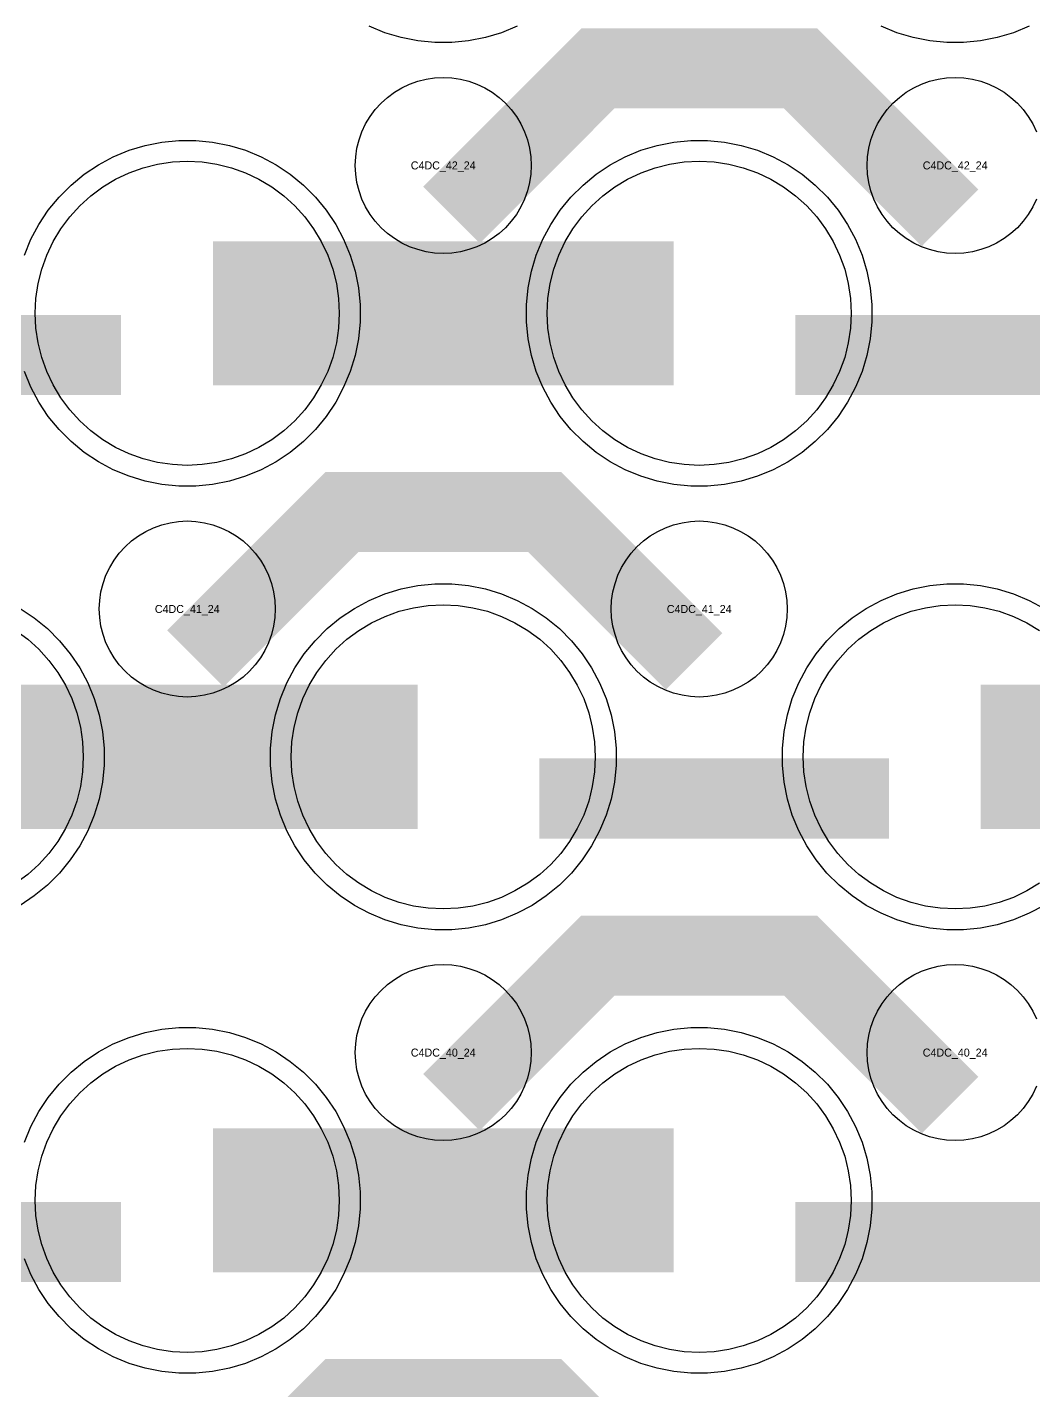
# Model space of a CAD drawing. Extents: x -11880 to 11880, y -14992 to 14992.
# Drawn here: x -4370 to -4055.4, y -9356.4 to -8930.5 of the extents above; entities that cross this region are included whole.
import ezdxf
from ezdxf.enums import TextEntityAlignment as Align

# ---------------------------------------------------------------- set-up
doc = ezdxf.new("R2010")
doc.units = 0
doc.header["$MEASUREMENT"] = 0
for name, color, linetype in [('GDS_775_DT_237', 138, 'CONTINUOUS'), ('RDL1_FS', 34, 'CONTINUOUS'), ('RDL_BS', 160, 'CONTINUOUS')]:
    doc.layers.add(name, color=color, linetype=linetype)

msp = doc.modelspace()

# ---------------------------------------------------------------- linework, layer by layer
at = {"layer": 'RDL1_FS'}
for points in [[(-4320, -9067.384), (-4324.657, -9067.155), (-4329.268, -9066.471), (-4333.791, -9065.339), (-4338.181, -9063.767), (-4342.395, -9061.775), (-4346.395, -9059.377), (-4350.14, -9056.599), (-4353.594, -9053.469), (-4356.724, -9050.015), (-4359.502, -9046.27), (-4361.9, -9042.27), (-4363.892, -9038.056), (-4365.464, -9033.666), (-4366.596, -9029.143), (-4367.28, -9024.532), (-4367.509, -9019.875), (-4367.28, -9015.218), (-4366.596, -9010.607), (-4365.464, -9006.084), (-4363.892, -9001.694), (-4361.9, -8997.48), (-4359.502, -8993.48), (-4356.724, -8989.735), (-4353.594, -8986.281), (-4350.14, -8983.151), (-4346.395, -8980.373), (-4342.395, -8977.975), (-4338.181, -8975.983), (-4333.791, -8974.411), (-4329.268, -8973.279), (-4324.657, -8972.595), (-4320, -8972.366), (-4315.343, -8972.595), (-4310.732, -8973.279), (-4306.209, -8974.411), (-4301.819, -8975.983), (-4297.605, -8977.975), (-4293.605, -8980.373), (-4289.86, -8983.151), (-4286.406, -8986.281), (-4283.276, -8989.735), (-4280.498, -8993.48), (-4278.1, -8997.48), (-4276.108, -9001.694), (-4274.536, -9006.084), (-4273.404, -9010.607), (-4272.72, -9015.218), (-4272.491, -9019.875), (-4272.72, -9024.532), (-4273.404, -9029.143), (-4274.536, -9033.666), (-4276.108, -9038.056), (-4278.1, -9042.27), (-4280.498, -9046.27), (-4283.276, -9050.015), (-4286.406, -9053.469), (-4289.86, -9056.599), (-4293.605, -9059.377), (-4297.605, -9061.775), (-4301.819, -9063.767), (-4306.209, -9065.339), (-4310.732, -9066.471), (-4315.343, -9067.155)], [(-4160, -9067.384), (-4164.657, -9067.155), (-4169.268, -9066.471), (-4173.791, -9065.339), (-4178.181, -9063.767), (-4182.395, -9061.775), (-4186.395, -9059.377), (-4190.14, -9056.599), (-4193.594, -9053.469), (-4196.724, -9050.015), (-4199.502, -9046.27), (-4201.9, -9042.27), (-4203.892, -9038.056), (-4205.464, -9033.666), (-4206.596, -9029.143), (-4207.28, -9024.532), (-4207.509, -9019.875), (-4207.28, -9015.218), (-4206.596, -9010.607), (-4205.464, -9006.084), (-4203.892, -9001.694), (-4201.9, -8997.48), (-4199.502, -8993.48), (-4196.724, -8989.735), (-4193.594, -8986.281), (-4190.14, -8983.151), (-4186.395, -8980.373), (-4182.395, -8977.975), (-4178.181, -8975.983), (-4173.791, -8974.411), (-4169.268, -8973.279), (-4164.657, -8972.595), (-4160, -8972.366), (-4155.343, -8972.595), (-4150.732, -8973.279), (-4146.209, -8974.411), (-4141.819, -8975.983), (-4137.605, -8977.975), (-4133.605, -8980.373), (-4129.86, -8983.151), (-4126.406, -8986.281), (-4123.276, -8989.735), (-4120.498, -8993.48), (-4118.1, -8997.48), (-4116.108, -9001.694), (-4114.536, -9006.084), (-4113.404, -9010.607), (-4112.72, -9015.218), (-4112.491, -9019.875), (-4112.72, -9024.532), (-4113.404, -9029.143), (-4114.536, -9033.666), (-4116.108, -9038.056), (-4118.1, -9042.27), (-4120.498, -9046.27), (-4123.276, -9050.015), (-4126.406, -9053.469), (-4129.86, -9056.599), (-4133.605, -9059.377), (-4137.605, -9061.775), (-4141.819, -9063.767), (-4146.209, -9065.339), (-4150.732, -9066.471), (-4155.343, -9067.155)], [(-4240, -9205.944), (-4244.657, -9205.715), (-4249.268, -9205.031), (-4253.791, -9203.899), (-4258.181, -9202.327), (-4262.395, -9200.335), (-4266.395, -9197.937), (-4270.14, -9195.159), (-4273.594, -9192.029), (-4276.724, -9188.575), (-4279.502, -9184.83), (-4281.9, -9180.83), (-4283.892, -9176.616), (-4285.464, -9172.226), (-4286.596, -9167.703), (-4287.28, -9163.092), (-4287.509, -9158.435), (-4287.28, -9153.778), (-4286.596, -9149.167), (-4285.464, -9144.644), (-4283.892, -9140.254), (-4281.9, -9136.04), (-4279.502, -9132.04), (-4276.724, -9128.295), (-4273.594, -9124.841), (-4270.14, -9121.711), (-4266.395, -9118.933), (-4262.395, -9116.535), (-4258.181, -9114.543), (-4253.791, -9112.971), (-4249.268, -9111.839), (-4244.657, -9111.155), (-4240, -9110.926), (-4235.343, -9111.155), (-4230.732, -9111.839), (-4226.209, -9112.971), (-4221.819, -9114.543), (-4217.605, -9116.535), (-4213.605, -9118.933), (-4209.86, -9121.711), (-4206.406, -9124.841), (-4203.276, -9128.295), (-4200.498, -9132.04), (-4198.1, -9136.04), (-4196.108, -9140.254), (-4194.536, -9144.644), (-4193.404, -9149.167), (-4192.72, -9153.778), (-4192.491, -9158.435), (-4192.72, -9163.092), (-4193.404, -9167.703), (-4194.536, -9172.226), (-4196.108, -9176.616), (-4198.1, -9180.83), (-4200.498, -9184.83), (-4203.276, -9188.575), (-4206.406, -9192.029), (-4209.86, -9195.159), (-4213.605, -9197.937), (-4217.605, -9200.335), (-4221.819, -9202.327), (-4226.209, -9203.899), (-4230.732, -9205.031), (-4235.343, -9205.715)]]:
    msp.add_lwpolyline(points, close=True, dxfattribs=at)
for points in [[(-4311.998, -9019.875, 45, 45, 0), (-4239.998, -9019.875, 45, 45, 0)], [(-4239.998, -9019.875, 45, 45, 0), (-4167.998, -9019.875, 45, 45, 0)], [(-4391.998, -9158.435, 45, 45, 0), (-4319.998, -9158.435, 45, 45, 0)], [(-4319.998, -9158.435, 45, 45, 0), (-4247.998, -9158.435, 45, 45, 0)], [(-4071.998, -9158.435, 45, 45, 0), (-3999.998, -9158.435, 45, 45, 0)]]:
    msp.add_lwpolyline(points, format="xyseb", dxfattribs=at)
for points in [[(-4053.605, -9197.937), (-4057.605, -9200.335), (-4061.819, -9202.327), (-4066.209, -9203.899), (-4070.732, -9205.031), (-4075.343, -9205.715), (-4080, -9205.944), (-4084.657, -9205.715), (-4089.268, -9205.031), (-4093.791, -9203.899), (-4098.181, -9202.327), (-4102.395, -9200.335), (-4106.395, -9197.937), (-4110.14, -9195.159), (-4113.594, -9192.029), (-4116.724, -9188.575), (-4119.502, -9184.83), (-4121.9, -9180.83), (-4123.892, -9176.616), (-4125.464, -9172.226), (-4126.596, -9167.703), (-4127.28, -9163.092), (-4127.509, -9158.435), (-4127.28, -9153.778), (-4126.596, -9149.167), (-4125.464, -9144.644), (-4123.892, -9140.254), (-4121.9, -9136.04), (-4119.502, -9132.04), (-4116.724, -9128.295), (-4113.594, -9124.841), (-4110.14, -9121.711), (-4106.395, -9118.933), (-4102.395, -9116.535), (-4098.181, -9114.543), (-4093.791, -9112.971), (-4089.268, -9111.839), (-4084.657, -9111.155), (-4080, -9110.926), (-4075.343, -9111.155), (-4070.732, -9111.839), (-4066.209, -9112.971), (-4061.819, -9114.543), (-4057.605, -9116.535), (-4053.605, -9118.933)], [(-4373.605, -9118.933), (-4369.86, -9121.711), (-4366.406, -9124.841), (-4363.276, -9128.295), (-4360.498, -9132.04), (-4358.1, -9136.04), (-4356.108, -9140.254), (-4354.536, -9144.644), (-4353.404, -9149.167), (-4352.72, -9153.778), (-4352.491, -9158.435), (-4352.72, -9163.092), (-4353.404, -9167.703), (-4354.536, -9172.226), (-4356.108, -9176.616), (-4358.1, -9180.83), (-4360.498, -9184.83), (-4363.276, -9188.575), (-4366.406, -9192.029), (-4369.86, -9195.159), (-4373.605, -9197.937)]]:
    msp.add_lwpolyline(points, dxfattribs=at)
at = {"layer": 'RDL1_FS', "color": 240, "true_color": 0xed1f24}
for points in [[(-4320, -9344.509), (-4324.657, -9344.28), (-4329.268, -9343.596), (-4333.791, -9342.464), (-4338.181, -9340.892), (-4342.395, -9338.9), (-4346.395, -9336.502), (-4350.14, -9333.724), (-4353.594, -9330.594), (-4356.724, -9327.14), (-4359.502, -9323.395), (-4361.9, -9319.395), (-4363.892, -9315.181), (-4365.464, -9310.791), (-4366.596, -9306.268), (-4367.28, -9301.657), (-4367.509, -9297), (-4367.28, -9292.343), (-4366.596, -9287.732), (-4365.464, -9283.209), (-4363.892, -9278.819), (-4361.9, -9274.605), (-4359.502, -9270.605), (-4356.724, -9266.86), (-4353.594, -9263.406), (-4350.14, -9260.276), (-4346.395, -9257.498), (-4342.395, -9255.1), (-4338.181, -9253.108), (-4333.791, -9251.536), (-4329.268, -9250.404), (-4324.657, -9249.72), (-4320, -9249.491), (-4315.343, -9249.72), (-4310.732, -9250.404), (-4306.209, -9251.536), (-4301.819, -9253.108), (-4297.605, -9255.1), (-4293.605, -9257.498), (-4289.86, -9260.276), (-4286.406, -9263.406), (-4283.276, -9266.86), (-4280.498, -9270.605), (-4278.1, -9274.605), (-4276.108, -9278.819), (-4274.536, -9283.209), (-4273.404, -9287.732), (-4272.72, -9292.343), (-4272.491, -9297), (-4272.72, -9301.657), (-4273.404, -9306.268), (-4274.536, -9310.791), (-4276.108, -9315.181), (-4278.1, -9319.395), (-4280.498, -9323.395), (-4283.276, -9327.14), (-4286.406, -9330.594), (-4289.86, -9333.724), (-4293.605, -9336.502), (-4297.605, -9338.9), (-4301.819, -9340.892), (-4306.209, -9342.464), (-4310.732, -9343.596), (-4315.343, -9344.28)], [(-4160, -9344.509), (-4164.657, -9344.28), (-4169.268, -9343.596), (-4173.791, -9342.464), (-4178.181, -9340.892), (-4182.395, -9338.9), (-4186.395, -9336.502), (-4190.14, -9333.724), (-4193.594, -9330.594), (-4196.724, -9327.14), (-4199.502, -9323.395), (-4201.9, -9319.395), (-4203.892, -9315.181), (-4205.464, -9310.791), (-4206.596, -9306.268), (-4207.28, -9301.657), (-4207.509, -9297), (-4207.28, -9292.343), (-4206.596, -9287.732), (-4205.464, -9283.209), (-4203.892, -9278.819), (-4201.9, -9274.605), (-4199.502, -9270.605), (-4196.724, -9266.86), (-4193.594, -9263.406), (-4190.14, -9260.276), (-4186.395, -9257.498), (-4182.395, -9255.1), (-4178.181, -9253.108), (-4173.791, -9251.536), (-4169.268, -9250.404), (-4164.657, -9249.72), (-4160, -9249.491), (-4155.343, -9249.72), (-4150.732, -9250.404), (-4146.209, -9251.536), (-4141.819, -9253.108), (-4137.605, -9255.1), (-4133.605, -9257.498), (-4129.86, -9260.276), (-4126.406, -9263.406), (-4123.276, -9266.86), (-4120.498, -9270.605), (-4118.1, -9274.605), (-4116.108, -9278.819), (-4114.536, -9283.209), (-4113.404, -9287.732), (-4112.72, -9292.343), (-4112.491, -9297), (-4112.72, -9301.657), (-4113.404, -9306.268), (-4114.536, -9310.791), (-4116.108, -9315.181), (-4118.1, -9319.395), (-4120.498, -9323.395), (-4123.276, -9327.14), (-4126.406, -9330.594), (-4129.86, -9333.724), (-4133.605, -9336.502), (-4137.605, -9338.9), (-4141.819, -9340.892), (-4146.209, -9342.464), (-4150.732, -9343.596), (-4155.343, -9344.28)]]:
    msp.add_lwpolyline(points, close=True, dxfattribs=at)
for points in [[(-4311.998, -9297, 45, 45, 0), (-4239.998, -9297, 45, 45, 0)], [(-4239.998, -9297, 45, 45, 0), (-4167.998, -9297, 45, 45, 0)]]:
    msp.add_lwpolyline(points, format="xyseb", dxfattribs=at)
at = {"layer": 'RDL_BS'}
for points in [[(-4216.885, -8930.185), (-4221.795, -8932.216), (-4226.835, -8933.747), (-4232.062, -8934.793), (-4237.356, -8935.31), (-4242.644, -8935.31), (-4247.938, -8934.793), (-4253.165, -8933.747), (-4258.205, -8932.216), (-4263.115, -8930.185)], [(-4056.885, -8930.185), (-4061.795, -8932.216), (-4066.835, -8933.747), (-4072.062, -8934.793), (-4077.356, -8935.31), (-4082.644, -8935.31), (-4087.938, -8934.793), (-4093.165, -8933.747), (-4098.205, -8932.216), (-4103.115, -8930.185)], [(-4054.598, -8984.206), (-4055.75, -8986.643), (-4057.143, -8988.967), (-4058.746, -8991.13), (-4060.558, -8993.129), (-4062.557, -8994.941), (-4064.72, -8996.544), (-4067.044, -8997.937), (-4069.481, -8999.089), (-4072.016, -8999.996), (-4074.635, -9000.653), (-4077.307, -9001.049), (-4080, -9001.181), (-4082.693, -9001.049), (-4085.365, -9000.653), (-4087.984, -8999.996), (-4090.519, -8999.089), (-4092.956, -8997.937), (-4095.28, -8996.544), (-4097.443, -8994.941), (-4099.442, -8993.129), (-4101.254, -8991.13), (-4102.857, -8988.967), (-4104.25, -8986.643), (-4105.402, -8984.206), (-4106.309, -8981.671), (-4106.966, -8979.052), (-4107.362, -8976.38), (-4107.494, -8973.687), (-4107.362, -8970.994), (-4106.966, -8968.322), (-4106.309, -8965.703), (-4105.402, -8963.168), (-4104.25, -8960.731), (-4102.857, -8958.407), (-4101.254, -8956.244), (-4099.442, -8954.245), (-4097.443, -8952.433), (-4095.28, -8950.83), (-4092.956, -8949.437), (-4090.519, -8948.285), (-4087.984, -8947.378), (-4085.365, -8946.721), (-4082.693, -8946.325), (-4080, -8946.193), (-4077.307, -8946.325), (-4074.635, -8946.721), (-4072.016, -8947.378), (-4069.481, -8948.285), (-4067.044, -8949.437), (-4064.72, -8950.83), (-4062.557, -8952.433), (-4060.558, -8954.245), (-4058.746, -8956.244), (-4057.143, -8958.407), (-4055.75, -8960.731), (-4054.598, -8963.168)], [(-4370.906, -9001.67), (-4368.875, -8996.76), (-4366.383, -8992.098), (-4363.436, -8987.684), (-4360.074, -8983.583), (-4356.292, -8979.801), (-4352.191, -8976.439), (-4347.777, -8973.492), (-4343.115, -8971), (-4338.205, -8968.969), (-4333.165, -8967.438), (-4327.938, -8966.392), (-4322.644, -8965.875), (-4317.356, -8965.875), (-4312.062, -8966.392), (-4306.835, -8967.438), (-4301.795, -8968.969), (-4296.885, -8971), (-4292.223, -8973.492), (-4287.809, -8976.439), (-4283.708, -8979.801), (-4279.926, -8983.583), (-4276.564, -8987.684), (-4273.617, -8992.098), (-4271.125, -8996.76), (-4269.094, -9001.67), (-4267.563, -9006.71), (-4266.517, -9011.937), (-4266, -9017.231), (-4266, -9022.519), (-4266.517, -9027.813), (-4267.563, -9033.04), (-4269.094, -9038.08), (-4271.125, -9042.99), (-4273.617, -9047.652), (-4276.564, -9052.066), (-4279.926, -9056.167), (-4283.708, -9059.949), (-4287.809, -9063.311), (-4292.223, -9066.258), (-4296.885, -9068.75), (-4301.795, -9070.781), (-4306.835, -9072.312), (-4312.062, -9073.358), (-4317.356, -9073.875), (-4322.644, -9073.875), (-4327.938, -9073.358), (-4333.165, -9072.312), (-4338.205, -9070.781), (-4343.115, -9068.75), (-4347.777, -9066.258), (-4352.191, -9063.311), (-4356.292, -9059.949), (-4360.074, -9056.167), (-4363.436, -9052.066), (-4366.383, -9047.652), (-4368.875, -9042.99), (-4370.906, -9038.08)], [(-4052.223, -9204.818), (-4056.885, -9207.31), (-4061.795, -9209.341), (-4066.835, -9210.872), (-4072.062, -9211.918), (-4077.356, -9212.435), (-4082.644, -9212.435), (-4087.938, -9211.918), (-4093.165, -9210.872), (-4098.205, -9209.341), (-4103.115, -9207.31), (-4107.777, -9204.818), (-4112.191, -9201.871), (-4116.292, -9198.509), (-4120.074, -9194.727), (-4123.436, -9190.626), (-4126.383, -9186.212), (-4128.875, -9181.55), (-4130.906, -9176.64), (-4132.437, -9171.6), (-4133.483, -9166.373), (-4134, -9161.079), (-4134, -9155.791), (-4133.483, -9150.497), (-4132.437, -9145.27), (-4130.906, -9140.23), (-4128.875, -9135.32), (-4126.383, -9130.658), (-4123.436, -9126.244), (-4120.074, -9122.143), (-4116.292, -9118.361), (-4112.191, -9114.999), (-4107.777, -9112.052), (-4103.115, -9109.56), (-4098.205, -9107.529), (-4093.165, -9105.998), (-4087.938, -9104.952), (-4082.644, -9104.435), (-4077.356, -9104.435), (-4072.062, -9104.952), (-4066.835, -9105.998), (-4061.795, -9107.529), (-4056.885, -9109.56), (-4052.223, -9112.052)], [(-4372.223, -9112.052), (-4367.809, -9114.999), (-4363.708, -9118.361), (-4359.926, -9122.143), (-4356.564, -9126.244), (-4353.617, -9130.658), (-4351.125, -9135.32), (-4349.094, -9140.23), (-4347.563, -9145.27), (-4346.517, -9150.497), (-4346, -9155.791), (-4346, -9161.079), (-4346.517, -9166.373), (-4347.563, -9171.6), (-4349.094, -9176.64), (-4351.125, -9181.55), (-4353.617, -9186.212), (-4356.564, -9190.626), (-4359.926, -9194.727), (-4363.708, -9198.509), (-4367.809, -9201.871), (-4372.223, -9204.818)], [(-4054.598, -9261.331), (-4055.75, -9263.768), (-4057.143, -9266.092), (-4058.746, -9268.255), (-4060.558, -9270.254), (-4062.557, -9272.066), (-4064.72, -9273.669), (-4067.044, -9275.062), (-4069.481, -9276.214), (-4072.016, -9277.121), (-4074.635, -9277.778), (-4077.307, -9278.174), (-4080, -9278.306), (-4082.693, -9278.174), (-4085.365, -9277.778), (-4087.984, -9277.121), (-4090.519, -9276.214), (-4092.956, -9275.062), (-4095.28, -9273.669), (-4097.443, -9272.066), (-4099.442, -9270.254), (-4101.254, -9268.255), (-4102.857, -9266.092), (-4104.25, -9263.768), (-4105.402, -9261.331), (-4106.309, -9258.796), (-4106.966, -9256.177), (-4107.362, -9253.505), (-4107.494, -9250.812), (-4107.362, -9248.119), (-4106.966, -9245.447), (-4106.309, -9242.828), (-4105.402, -9240.293), (-4104.25, -9237.856), (-4102.857, -9235.532), (-4101.254, -9233.369), (-4099.442, -9231.37), (-4097.443, -9229.558), (-4095.28, -9227.955), (-4092.956, -9226.562), (-4090.519, -9225.41), (-4087.984, -9224.503), (-4085.365, -9223.846), (-4082.693, -9223.45), (-4080, -9223.318), (-4077.307, -9223.45), (-4074.635, -9223.846), (-4072.016, -9224.503), (-4069.481, -9225.41), (-4067.044, -9226.562), (-4064.72, -9227.955), (-4062.557, -9229.558), (-4060.558, -9231.37), (-4058.746, -9233.369), (-4057.143, -9235.532), (-4055.75, -9237.856), (-4054.598, -9240.293)]]:
    msp.add_lwpolyline(points, dxfattribs=at)
for points in [[(-4237.438, -8989.189, 25, 25, 0), (-4191.623, -8943.374, 25, 25, 0), (-4158.07, -8943.374, 25, 25, 0)], [(-4081.599, -8990.088, 25, 25, 0), (-4128.313, -8943.374, 25, 25, 0), (-4158.071, -8943.374, 25, 25, 0)], [(-4449.984, -9032.888, 25, 25, 0), (-4340.719, -9032.888, 25, 25, 0)], [(-4129.984, -9032.888, 25, 25, 0), (-4020.719, -9032.888, 25, 25, 0)], [(-4317.438, -9127.749, 25, 25, 0), (-4271.623, -9081.934, 25, 25, 0), (-4238.07, -9081.934, 25, 25, 0)], [(-4161.599, -9128.648, 25, 25, 0), (-4208.313, -9081.934, 25, 25, 0), (-4238.071, -9081.934, 25, 25, 0)], [(-4209.984, -9171.448, 25, 25, 0), (-4100.719, -9171.448, 25, 25, 0)], [(-4237.438, -9266.314, 25, 25, 0), (-4191.623, -9220.499, 25, 25, 0), (-4158.07, -9220.499, 25, 25, 0)], [(-4081.599, -9267.213, 25, 25, 0), (-4128.313, -9220.499, 25, 25, 0), (-4158.071, -9220.499, 25, 25, 0)], [(-4317.438, -9404.879, 25, 25, 0), (-4271.623, -9359.064, 25, 25, 0), (-4238.07, -9359.064, 25, 25, 0)], [(-4161.599, -9405.778, 25, 25, 0), (-4208.313, -9359.064, 25, 25, 0), (-4238.071, -9359.064, 25, 25, 0)]]:
    msp.add_lwpolyline(points, format="xyseb", dxfattribs=at)
for points in [[(-4240, -9001.181), (-4242.693, -9001.049), (-4245.365, -9000.653), (-4247.984, -8999.996), (-4250.519, -8999.089), (-4252.956, -8997.937), (-4255.28, -8996.544), (-4257.443, -8994.941), (-4259.442, -8993.129), (-4261.254, -8991.13), (-4262.857, -8988.967), (-4264.25, -8986.643), (-4265.402, -8984.206), (-4266.309, -8981.671), (-4266.966, -8979.052), (-4267.362, -8976.38), (-4267.494, -8973.687), (-4267.362, -8970.994), (-4266.966, -8968.322), (-4266.309, -8965.703), (-4265.402, -8963.168), (-4264.25, -8960.731), (-4262.857, -8958.407), (-4261.254, -8956.244), (-4259.442, -8954.245), (-4257.443, -8952.433), (-4255.28, -8950.83), (-4252.956, -8949.437), (-4250.519, -8948.285), (-4247.984, -8947.378), (-4245.365, -8946.721), (-4242.693, -8946.325), (-4240, -8946.193), (-4237.307, -8946.325), (-4234.635, -8946.721), (-4232.016, -8947.378), (-4229.481, -8948.285), (-4227.044, -8949.437), (-4224.72, -8950.83), (-4222.557, -8952.433), (-4220.558, -8954.245), (-4218.746, -8956.244), (-4217.143, -8958.407), (-4215.75, -8960.731), (-4214.598, -8963.168), (-4213.691, -8965.703), (-4213.034, -8968.322), (-4212.638, -8970.994), (-4212.506, -8973.687), (-4212.638, -8976.38), (-4213.034, -8979.052), (-4213.691, -8981.671), (-4214.598, -8984.206), (-4215.75, -8986.643), (-4217.143, -8988.967), (-4218.746, -8991.13), (-4220.558, -8993.129), (-4222.557, -8994.941), (-4224.72, -8996.544), (-4227.044, -8997.937), (-4229.481, -8999.089), (-4232.016, -8999.996), (-4234.635, -9000.653), (-4237.307, -9001.049)], [(-4162.644, -9073.875), (-4167.938, -9073.358), (-4173.165, -9072.312), (-4178.205, -9070.781), (-4183.115, -9068.75), (-4187.777, -9066.258), (-4192.191, -9063.311), (-4196.292, -9059.949), (-4200.074, -9056.167), (-4203.436, -9052.066), (-4206.383, -9047.652), (-4208.875, -9042.99), (-4210.906, -9038.08), (-4212.437, -9033.04), (-4213.483, -9027.813), (-4214, -9022.519), (-4214, -9017.231), (-4213.483, -9011.937), (-4212.437, -9006.71), (-4210.906, -9001.67), (-4208.875, -8996.76), (-4206.383, -8992.098), (-4203.436, -8987.684), (-4200.074, -8983.583), (-4196.292, -8979.801), (-4192.191, -8976.439), (-4187.777, -8973.492), (-4183.115, -8971), (-4178.205, -8968.969), (-4173.165, -8967.438), (-4167.938, -8966.392), (-4162.644, -8965.875), (-4157.356, -8965.875), (-4152.062, -8966.392), (-4146.835, -8967.438), (-4141.795, -8968.969), (-4136.885, -8971), (-4132.223, -8973.492), (-4127.809, -8976.439), (-4123.708, -8979.801), (-4119.926, -8983.583), (-4116.564, -8987.684), (-4113.617, -8992.098), (-4111.125, -8996.76), (-4109.094, -9001.67), (-4107.563, -9006.71), (-4106.517, -9011.937), (-4106, -9017.231), (-4106, -9022.519), (-4106.517, -9027.813), (-4107.563, -9033.04), (-4109.094, -9038.08), (-4111.125, -9042.99), (-4113.617, -9047.652), (-4116.564, -9052.066), (-4119.926, -9056.167), (-4123.708, -9059.949), (-4127.809, -9063.311), (-4132.223, -9066.258), (-4136.885, -9068.75), (-4141.795, -9070.781), (-4146.835, -9072.312), (-4152.062, -9073.358), (-4157.356, -9073.875)], [(-4320, -9139.741), (-4322.693, -9139.609), (-4325.365, -9139.213), (-4327.984, -9138.556), (-4330.519, -9137.649), (-4332.956, -9136.497), (-4335.28, -9135.104), (-4337.443, -9133.501), (-4339.442, -9131.689), (-4341.254, -9129.69), (-4342.857, -9127.527), (-4344.25, -9125.203), (-4345.402, -9122.766), (-4346.309, -9120.231), (-4346.966, -9117.612), (-4347.362, -9114.94), (-4347.494, -9112.247), (-4347.362, -9109.554), (-4346.966, -9106.882), (-4346.309, -9104.263), (-4345.402, -9101.728), (-4344.25, -9099.291), (-4342.857, -9096.967), (-4341.254, -9094.804), (-4339.442, -9092.805), (-4337.443, -9090.993), (-4335.28, -9089.39), (-4332.956, -9087.997), (-4330.519, -9086.845), (-4327.984, -9085.938), (-4325.365, -9085.281), (-4322.693, -9084.885), (-4320, -9084.753), (-4317.307, -9084.885), (-4314.635, -9085.281), (-4312.016, -9085.938), (-4309.481, -9086.845), (-4307.044, -9087.997), (-4304.72, -9089.39), (-4302.557, -9090.993), (-4300.558, -9092.805), (-4298.746, -9094.804), (-4297.143, -9096.967), (-4295.75, -9099.291), (-4294.598, -9101.728), (-4293.691, -9104.263), (-4293.034, -9106.882), (-4292.638, -9109.554), (-4292.506, -9112.247), (-4292.638, -9114.94), (-4293.034, -9117.612), (-4293.691, -9120.231), (-4294.598, -9122.766), (-4295.75, -9125.203), (-4297.143, -9127.527), (-4298.746, -9129.69), (-4300.558, -9131.689), (-4302.557, -9133.501), (-4304.72, -9135.104), (-4307.044, -9136.497), (-4309.481, -9137.649), (-4312.016, -9138.556), (-4314.635, -9139.213), (-4317.307, -9139.609)], [(-4160, -9139.741), (-4162.693, -9139.609), (-4165.365, -9139.213), (-4167.984, -9138.556), (-4170.519, -9137.649), (-4172.956, -9136.497), (-4175.28, -9135.104), (-4177.443, -9133.501), (-4179.442, -9131.689), (-4181.254, -9129.69), (-4182.857, -9127.527), (-4184.25, -9125.203), (-4185.402, -9122.766), (-4186.309, -9120.231), (-4186.966, -9117.612), (-4187.362, -9114.94), (-4187.494, -9112.247), (-4187.362, -9109.554), (-4186.966, -9106.882), (-4186.309, -9104.263), (-4185.402, -9101.728), (-4184.25, -9099.291), (-4182.857, -9096.967), (-4181.254, -9094.804), (-4179.442, -9092.805), (-4177.443, -9090.993), (-4175.28, -9089.39), (-4172.956, -9087.997), (-4170.519, -9086.845), (-4167.984, -9085.938), (-4165.365, -9085.281), (-4162.693, -9084.885), (-4160, -9084.753), (-4157.307, -9084.885), (-4154.635, -9085.281), (-4152.016, -9085.938), (-4149.481, -9086.845), (-4147.044, -9087.997), (-4144.72, -9089.39), (-4142.557, -9090.993), (-4140.558, -9092.805), (-4138.746, -9094.804), (-4137.143, -9096.967), (-4135.75, -9099.291), (-4134.598, -9101.728), (-4133.691, -9104.263), (-4133.034, -9106.882), (-4132.638, -9109.554), (-4132.506, -9112.247), (-4132.638, -9114.94), (-4133.034, -9117.612), (-4133.691, -9120.231), (-4134.598, -9122.766), (-4135.75, -9125.203), (-4137.143, -9127.527), (-4138.746, -9129.69), (-4140.558, -9131.689), (-4142.557, -9133.501), (-4144.72, -9135.104), (-4147.044, -9136.497), (-4149.481, -9137.649), (-4152.016, -9138.556), (-4154.635, -9139.213), (-4157.307, -9139.609)], [(-4242.644, -9212.435), (-4247.938, -9211.918), (-4253.165, -9210.872), (-4258.205, -9209.341), (-4263.115, -9207.31), (-4267.777, -9204.818), (-4272.191, -9201.871), (-4276.292, -9198.509), (-4280.074, -9194.727), (-4283.436, -9190.626), (-4286.383, -9186.212), (-4288.875, -9181.55), (-4290.906, -9176.64), (-4292.437, -9171.6), (-4293.483, -9166.373), (-4294, -9161.079), (-4294, -9155.791), (-4293.483, -9150.497), (-4292.437, -9145.27), (-4290.906, -9140.23), (-4288.875, -9135.32), (-4286.383, -9130.658), (-4283.436, -9126.244), (-4280.074, -9122.143), (-4276.292, -9118.361), (-4272.191, -9114.999), (-4267.777, -9112.052), (-4263.115, -9109.56), (-4258.205, -9107.529), (-4253.165, -9105.998), (-4247.938, -9104.952), (-4242.644, -9104.435), (-4237.356, -9104.435), (-4232.062, -9104.952), (-4226.835, -9105.998), (-4221.795, -9107.529), (-4216.885, -9109.56), (-4212.223, -9112.052), (-4207.809, -9114.999), (-4203.708, -9118.361), (-4199.926, -9122.143), (-4196.564, -9126.244), (-4193.617, -9130.658), (-4191.125, -9135.32), (-4189.094, -9140.23), (-4187.563, -9145.27), (-4186.517, -9150.497), (-4186, -9155.791), (-4186, -9161.079), (-4186.517, -9166.373), (-4187.563, -9171.6), (-4189.094, -9176.64), (-4191.125, -9181.55), (-4193.617, -9186.212), (-4196.564, -9190.626), (-4199.926, -9194.727), (-4203.708, -9198.509), (-4207.809, -9201.871), (-4212.223, -9204.818), (-4216.885, -9207.31), (-4221.795, -9209.341), (-4226.835, -9210.872), (-4232.062, -9211.918), (-4237.356, -9212.435)], [(-4240, -9278.306), (-4242.693, -9278.174), (-4245.365, -9277.778), (-4247.984, -9277.121), (-4250.519, -9276.214), (-4252.956, -9275.062), (-4255.28, -9273.669), (-4257.443, -9272.066), (-4259.442, -9270.254), (-4261.254, -9268.255), (-4262.857, -9266.092), (-4264.25, -9263.768), (-4265.402, -9261.331), (-4266.309, -9258.796), (-4266.966, -9256.177), (-4267.362, -9253.505), (-4267.494, -9250.812), (-4267.362, -9248.119), (-4266.966, -9245.447), (-4266.309, -9242.828), (-4265.402, -9240.293), (-4264.25, -9237.856), (-4262.857, -9235.532), (-4261.254, -9233.369), (-4259.442, -9231.37), (-4257.443, -9229.558), (-4255.28, -9227.955), (-4252.956, -9226.562), (-4250.519, -9225.41), (-4247.984, -9224.503), (-4245.365, -9223.846), (-4242.693, -9223.45), (-4240, -9223.318), (-4237.307, -9223.45), (-4234.635, -9223.846), (-4232.016, -9224.503), (-4229.481, -9225.41), (-4227.044, -9226.562), (-4224.72, -9227.955), (-4222.557, -9229.558), (-4220.558, -9231.37), (-4218.746, -9233.369), (-4217.143, -9235.532), (-4215.75, -9237.856), (-4214.598, -9240.293), (-4213.691, -9242.828), (-4213.034, -9245.447), (-4212.638, -9248.119), (-4212.506, -9250.812), (-4212.638, -9253.505), (-4213.034, -9256.177), (-4213.691, -9258.796), (-4214.598, -9261.331), (-4215.75, -9263.768), (-4217.143, -9266.092), (-4218.746, -9268.255), (-4220.558, -9270.254), (-4222.557, -9272.066), (-4224.72, -9273.669), (-4227.044, -9275.062), (-4229.481, -9276.214), (-4232.016, -9277.121), (-4234.635, -9277.778), (-4237.307, -9278.174)]]:
    msp.add_lwpolyline(points, close=True, dxfattribs=at)
at = {"layer": 'RDL_BS', "color": 240, "true_color": 0xed1f24}
msp.add_lwpolyline([(-4370.906, -9278.795), (-4368.875, -9273.885), (-4366.383, -9269.223), (-4363.436, -9264.809), (-4360.074, -9260.708), (-4356.292, -9256.926), (-4352.191, -9253.564), (-4347.777, -9250.617), (-4343.115, -9248.125), (-4338.205, -9246.094), (-4333.165, -9244.563), (-4327.938, -9243.517), (-4322.644, -9243), (-4317.356, -9243), (-4312.062, -9243.517), (-4306.835, -9244.563), (-4301.795, -9246.094), (-4296.885, -9248.125), (-4292.223, -9250.617), (-4287.809, -9253.564), (-4283.708, -9256.926), (-4279.926, -9260.708), (-4276.564, -9264.809), (-4273.617, -9269.223), (-4271.125, -9273.885), (-4269.094, -9278.795), (-4267.563, -9283.835), (-4266.517, -9289.062), (-4266, -9294.356), (-4266, -9299.644), (-4266.517, -9304.938), (-4267.563, -9310.165), (-4269.094, -9315.205), (-4271.125, -9320.115), (-4273.617, -9324.777), (-4276.564, -9329.191), (-4279.926, -9333.292), (-4283.708, -9337.074), (-4287.809, -9340.436), (-4292.223, -9343.383), (-4296.885, -9345.875), (-4301.795, -9347.906), (-4306.835, -9349.437), (-4312.062, -9350.483), (-4317.356, -9351), (-4322.644, -9351), (-4327.938, -9350.483), (-4333.165, -9349.437), (-4338.205, -9347.906), (-4343.115, -9345.875), (-4347.777, -9343.383), (-4352.191, -9340.436), (-4356.292, -9337.074), (-4360.074, -9333.292), (-4363.436, -9329.191), (-4366.383, -9324.777), (-4368.875, -9320.115), (-4370.906, -9315.205)], dxfattribs=at)
msp.add_lwpolyline([(-4162.644, -9351), (-4167.938, -9350.483), (-4173.165, -9349.437), (-4178.205, -9347.906), (-4183.115, -9345.875), (-4187.777, -9343.383), (-4192.191, -9340.436), (-4196.292, -9337.074), (-4200.074, -9333.292), (-4203.436, -9329.191), (-4206.383, -9324.777), (-4208.875, -9320.115), (-4210.906, -9315.205), (-4212.437, -9310.165), (-4213.483, -9304.938), (-4214, -9299.644), (-4214, -9294.356), (-4213.483, -9289.062), (-4212.437, -9283.835), (-4210.906, -9278.795), (-4208.875, -9273.885), (-4206.383, -9269.223), (-4203.436, -9264.809), (-4200.074, -9260.708), (-4196.292, -9256.926), (-4192.191, -9253.564), (-4187.777, -9250.617), (-4183.115, -9248.125), (-4178.205, -9246.094), (-4173.165, -9244.563), (-4167.938, -9243.517), (-4162.644, -9243), (-4157.356, -9243), (-4152.062, -9243.517), (-4146.835, -9244.563), (-4141.795, -9246.094), (-4136.885, -9248.125), (-4132.223, -9250.617), (-4127.809, -9253.564), (-4123.708, -9256.926), (-4119.926, -9260.708), (-4116.564, -9264.809), (-4113.617, -9269.223), (-4111.125, -9273.885), (-4109.094, -9278.795), (-4107.563, -9283.835), (-4106.517, -9289.062), (-4106, -9294.356), (-4106, -9299.644), (-4106.517, -9304.938), (-4107.563, -9310.165), (-4109.094, -9315.205), (-4111.125, -9320.115), (-4113.617, -9324.777), (-4116.564, -9329.191), (-4119.926, -9333.292), (-4123.708, -9337.074), (-4127.809, -9340.436), (-4132.223, -9343.383), (-4136.885, -9345.875), (-4141.795, -9347.906), (-4146.835, -9349.437), (-4152.062, -9350.483), (-4157.356, -9351)], close=True, dxfattribs=at)
for points in [[(-4449.984, -9310.013, 25, 25, 0), (-4340.719, -9310.013, 25, 25, 0)], [(-4129.984, -9310.013, 25, 25, 0), (-4020.719, -9310.013, 25, 25, 0)]]:
    msp.add_lwpolyline(points, format="xyseb", dxfattribs=at)

# ---------------------------------------------------------------- texts
at = {"layer": 'GDS_775_DT_237'}
for s, p in [('C4DC_42_24', (-4240, -8973.687)), ('C4DC_42_24', (-4240, -8973.687)), ('C4DC_42_24', (-4080, -8973.687)), ('C4DC_42_24', (-4080, -8973.687)), ('C4DC_41_24', (-4320, -9112.247)), ('C4DC_41_24', (-4320, -9112.247)), ('C4DC_41_24', (-4160, -9112.247)), ('C4DC_41_24', (-4160, -9112.247)), ('C4DC_40_24', (-4240, -9250.812)), ('C4DC_40_24', (-4240, -9250.812)), ('C4DC_40_24', (-4080, -9250.812)), ('C4DC_40_24', (-4080, -9250.812))]:
    msp.add_text(s, height=2.5, dxfattribs=at).set_placement(p, align=Align.MIDDLE_CENTER)

doc.saveas('drawing.dxf')
